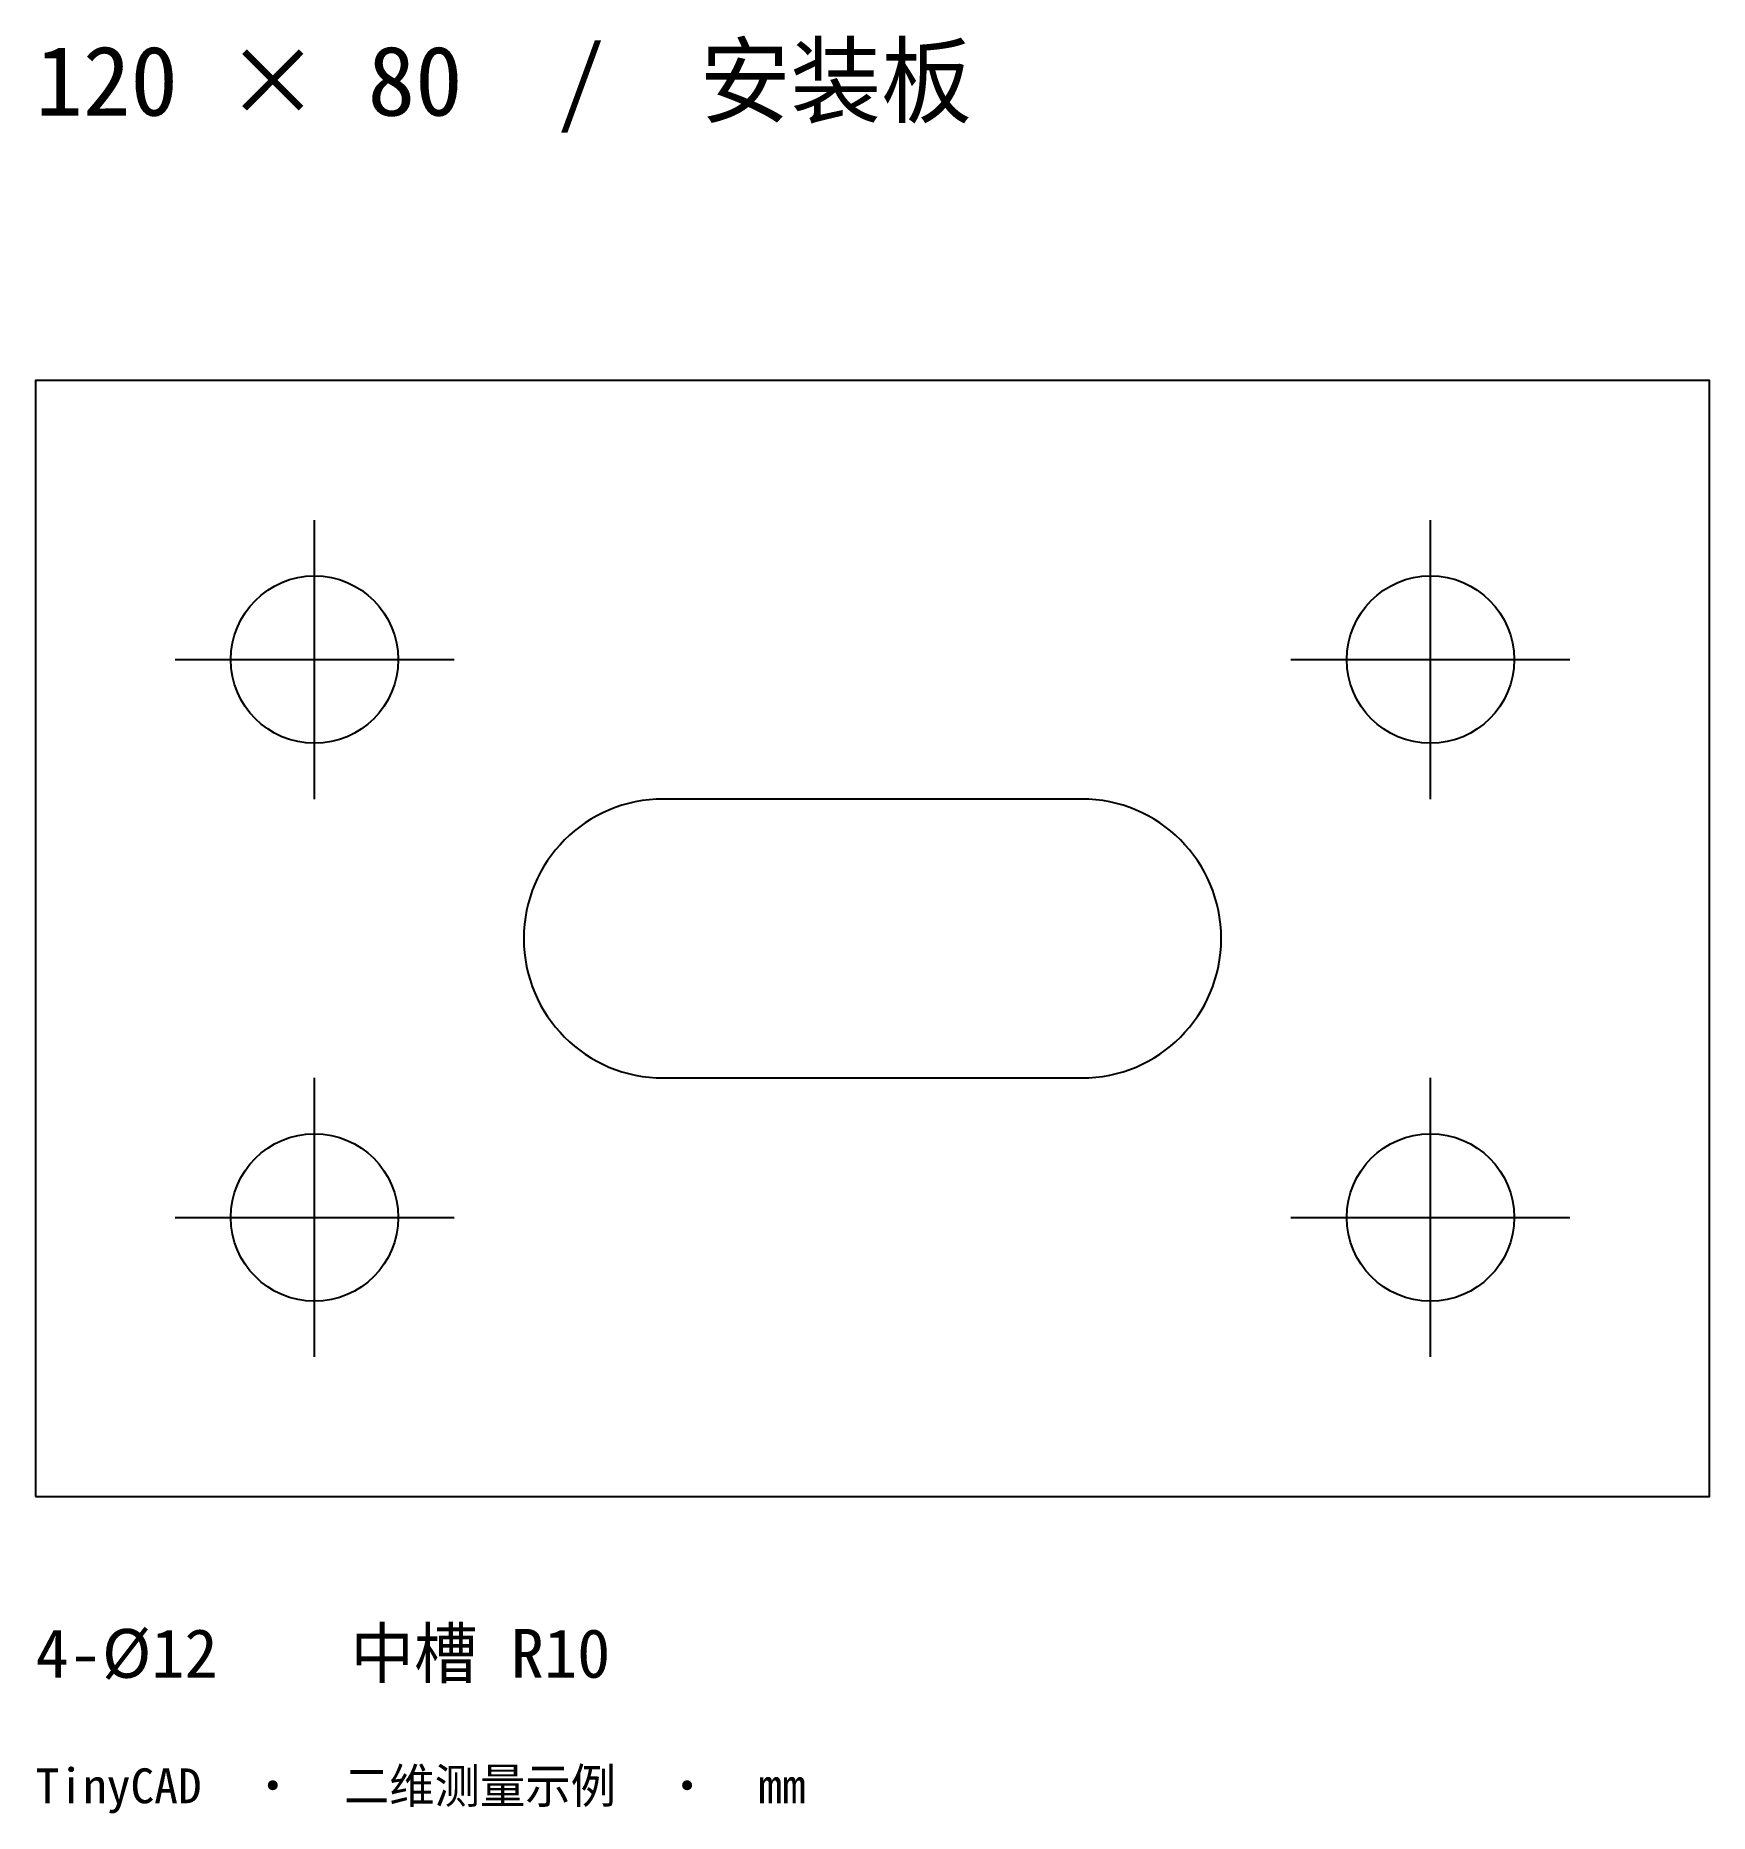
# Model space of a CAD drawing. Header units: millimetres. Extents: x 0 to 120, y -23 to 105.
import ezdxf

# ---------------------------------------------------------------- set-up
doc = ezdxf.new("R2010")
doc.units = ezdxf.units.MM
for name, color, linetype in [('01_零件轮廓', 7, 'Continuous'), ('02_孔位', 4, 'Continuous'), ('03_中心线', 3, 'Continuous'), ('04_说明', 2, 'Continuous')]:
    doc.layers.add(name, color=color, linetype=linetype)

msp = doc.modelspace()

# ---------------------------------------------------------------- linework, layer by layer
at = {"layer": '01_零件轮廓'}
msp.add_lwpolyline([(0, 0), (120, 0), (120, 80), (0, 80)], close=True, dxfattribs=at)
msp.add_lwpolyline([(45, 30), (75, 30, 1), (75, 50), (45, 50, 1)], format="xyb", close=True, dxfattribs=at)
at = {"layer": '02_孔位'}
for centre in [(20, 60), (100, 60), (20, 20), (100, 20)]:
    msp.add_circle(centre, 6, dxfattribs=at)
at = {"layer": '03_中心线'}
for p, q in [((20, 50), (20, 70)), ((100, 50), (100, 70)), ((10, 60), (30, 60)), ((90, 60), (110, 60)), ((20, 10), (20, 30)), ((100, 10), (100, 30)), ((10, 20), (30, 20)), ((90, 20), (110, 20))]:
    msp.add_line(p, q, dxfattribs=at)

# ---------------------------------------------------------------- texts
at = {"layer": '04_说明'}
for s, height, p in [('120 × 80  /  安装板', 5, (0, 99)), ('4-Ø12    中槽 R10', 3.5, (0, -13)), ('TinyCAD  •  二维测量示例  •  mm', 2.5, (0, -22))]:
    msp.add_text(s, height=height, dxfattribs=at).set_placement(p)

doc.saveas('drawing.dxf')
